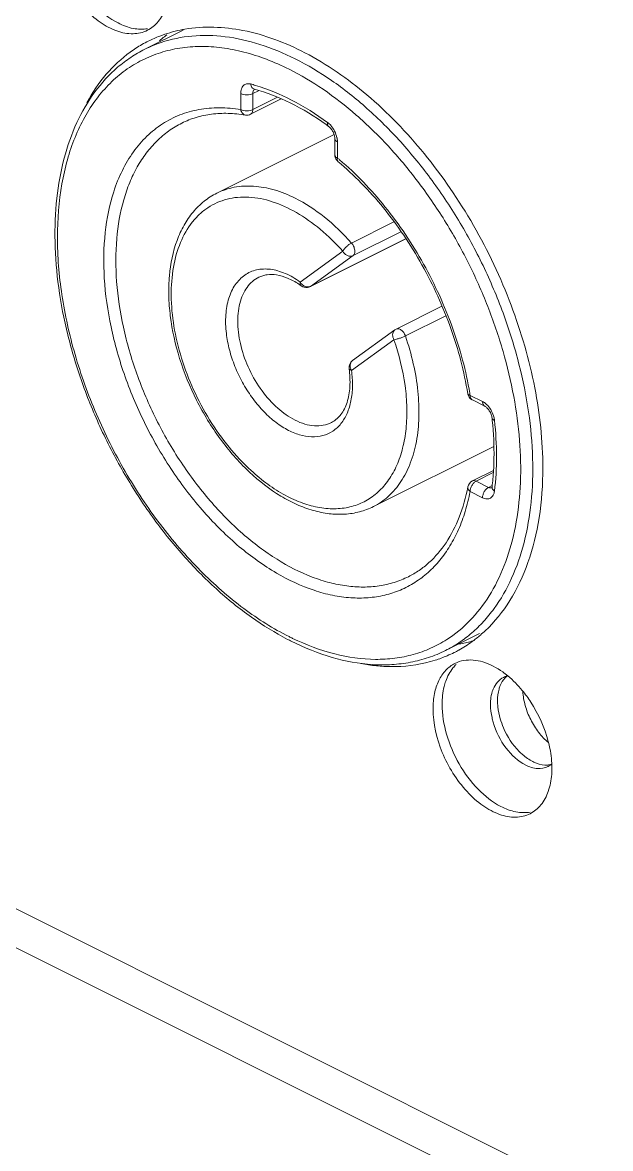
# Model space of a CAD drawing. Header units: millimetres. Extents: x 0 to 9253, y 0 to 2730.
# Drawn here: x 2685.48 to 2706.12, y 1883.83 to 1923.35 of the extents above; entities that cross this region are included whole.
import ezdxf

# ---------------------------------------------------------------- set-up
doc = ezdxf.new("R2010")
doc.units = ezdxf.units.MM
doc.layers.get('0').update_dxf_attribs({"lineweight": 13})

msp = doc.modelspace()

# ---------------------------------------------------------------- linework, layer by layer
at = {"lineweight": 9}
for p, q in [((2691.117, 1923.09), (2689.769, 1922.416)), ((2693.137, 1920.296), (2693.137, 1920.859)), ((2694.561, 1920.673), (2693.483, 1920.134)), ((2693.766, 1920.961), (2693.561, 1920.859)), ((2693.561, 1920.296), (2693.561, 1920.859)), ((2694.43, 1920.731), (2693.561, 1920.296)), ((2693.617, 1921.013), (2693.612, 1921.014)), ((2693.299, 1920.106), (2693.299, 1920.106)), ((2696.413, 1919.422), (2692.296, 1917.363)), ((2696.443, 1919.268), (2696.443, 1918.705)), ((2696.531, 1919.162), (2696.531, 1918.599)), ((2697.026, 1915.614), (2698.512, 1916.358)), ((2697.079, 1915.173), (2698.754, 1916.01)), ((2698.928, 1915.76), (2695.573, 1914.083)), ((2698.927, 1915.761), (2695.588, 1914.092)), ((2695.226, 1914.245), (2696.717, 1915.325)), ((2695.588, 1914.092), (2697.079, 1915.173)), ((2695.573, 1914.083), (2695.588, 1914.092)), ((2700.193, 1913.394), (2698.595, 1912.595)), ((2700.339, 1913.061), (2698.918, 1912.351)), ((2698.553, 1912.57), (2697.062, 1911.489)), ((2698.517, 1912.221), (2697.026, 1911.14)), ((2701.107, 1910.323), (2701.107, 1910.324)), ((2701.191, 1910.266), (2701.626, 1910.049)), ((2701.269, 1910.104), (2701.704, 1909.886)), ((2702.021, 1908.474), (2697.796, 1906.361)), ((2701.269, 1907.263), (2702.006, 1907.631)), ((2701.404, 1907.254), (2702, 1907.553)), ((2701.838, 1907.037), (2701.404, 1907.254)), ((2701.109, 1907.051), (2701.109, 1907.052)), ((2701.626, 1906.671), (2701.191, 1906.888)), ((2701.838, 1907.037), (2701.964, 1907.1)), ((2699.026, 1903.902), (2699.025, 1903.901)), ((2701.519, 1901.906), (2700.323, 1901.308)), ((2782.632, 1843.543), (2684.369, 1892.675)), ((2782.632, 1842.182), (2683.844, 1891.576))]:
    msp.add_line(p, q, dxfattribs=at)
for centre, radius, start, end in [((2691.958, 1918.527), 4.658, 101.6795, 110.8698), ((2691.991, 1918.376), 4.813, 99.7898, 101.6966), ((2691.909, 1918.666), 4.511, 116.558, 119.7585), ((2691.761, 1918.429), 4.457, 108.5148, 116.55), ((2691.916, 1918.651), 4.528, 110.9178, 116.5513), ((2693.489, 1919.154), 4.787, 130.5461, 131.9341), ((2693.437, 1919.216), 4.705, 128.0134, 130.5489), ((2691.927, 1918.635), 4.547, 119.7687, 125.9418), ((2691.834, 1915.063), 6.352, 73.3128, 74.9566), ((2693.691, 1920.917), 0.116, 125.8012, 128.0707), ((2693.349, 1920.402), 0.3, 260.3736, 296.5697), ((2690.127, 1911.376), 10.323, 53.8217, 54.412), ((2695.697, 1919.205), 0.807, 42.063, 44.3502), ((2696.742, 1918.705), 0.299, 179.9624, 208.2195), ((2689.795, 1910.493), 10.54, 49.7449, 50.2742), ((2693.594, 1911.787), 2.859, 54.2689, 56.4052), ((2695.556, 1914.436), 0.381, 210.1282, 224.2648), ((2695.439, 1914.351), 0.3, 234.2933, 277.7847), ((2695.438, 1914.353), 0.303, 277.8742, 296.4964), ((2695.504, 1914.261), 0.189, 291.2425, 296.5464), ((2698.664, 1912.417), 0.189, 125.993, 139.2923), ((2698.729, 1912.326), 0.301, 116.5726, 125.9246), ((2697.238, 1911.246), 0.3, 125.9311, 187.7477), ((2693.295, 1910.709), 3.68, 6.6226, 7.7594), ((2701.403, 1910.372), 0.299, 189.2146, 194.3953), ((2701.403, 1910.372), 0.3, 214.2768, 243.5153), ((2689.13, 1908.304), 12.22, 9.2402, 9.5814), ((2689.64, 1908.128), 12.392, 5.8196, 6.1941), ((2701.16, 1909.284), 0.893, 12.5933, 17.2534), ((2692.865, 1908.155), 9.162, 353.0749, 356.6993), ((2698.632, 1913.096), 7.578, 226.5323, 226.8462), ((2701.403, 1906.994), 0.3, 116.5612, 169.0602), ((2699.231, 1910.272), 9.657, 242.5723, 243.4332), ((2698.925, 1909.978), 9.148, 243.4335, 244.2952), ((2698.011, 1905.388), 4.384, 302.6095, 305.9258), ((2698.517, 1905.399), 4.669, 305.951, 310.5576), ((2698.421, 1905.512), 4.817, 310.5504, 313.2151), ((2698.608, 1905.269), 4.51, 296.5576, 298.9058), ((2698.591, 1905.299), 4.544, 298.9187, 305.9423), ((2699.943, 1906.248), 4.794, 280.5475, 281.6991), ((2699.965, 1906.145), 4.689, 281.6875, 287.0922), ((2698.605, 1905.275), 4.517, 293.2645, 296.556), ((2698.515, 1906.996), 6.255, 259.329, 264.3678), ((2702.659, 1899.764), 0.672, 104.334, 116.4463), ((2703.61, 1899.421), 1.705, 174.1601, 180.0597), ((2704.036, 1899.543), 1.884, 180.0162, 182.4458), ((2703.63, 1897.825), 0.66, 296.5164, 303.9037), ((2703.624, 1897.834), 0.67, 303.9196, 309.1157)]:
    msp.add_arc(centre, radius, start, end, dxfattribs=at)
for points, knots in [([(2689.86, 1923.081), (2689.706, 1923.004), (2689.337, 1922.921), (2688.753, 1923.038), (2688.167, 1923.359), (2687.41, 1924.041), (2686.707, 1925.179), (2686.455, 1926.242), (2686.455, 1926.762)], [0, 0, 0, 0, 0.090715, 0.191731, 0.308086, 0.439288, 0.725544, 1, 1, 1, 1]), ([(2689.867, 1923.138), (2689.702, 1923.108), (2689.336, 1923.122), (2688.686, 1923.37), (2687.977, 1923.936), (2687.331, 1924.814), (2686.893, 1925.835), (2686.773, 1926.568), (2686.773, 1926.921)], [0, 0, 0, 0, 0.093547, 0.199568, 0.384098, 0.59109, 0.802817, 1, 1, 1, 1]), ([(2690.501, 1923.866), (2690.442, 1923.695), (2690.281, 1923.382), (2690.006, 1923.154), (2689.86, 1923.081)], [0, 0, 0, 0, 0.524962, 1, 1, 1, 1]), ([(2691.173, 1923.119), (2691.844, 1923.235), (2693.334, 1923.175), (2695.533, 1922.332), (2697.689, 1920.828), (2699.679, 1918.761), (2701.383, 1916.26), (2702.695, 1913.485), (2703.53, 1910.613), (2703.743, 1908.665), (2703.743, 1907.725)], [0, 0, 0, 0, 0.093455, 0.199403, 0.319413, 0.451445, 0.591152, 0.73297, 0.871026, 1, 1, 1, 1]), ([(2695.046, 1922.081), (2694.645, 1922.281), (2693.845, 1922.614), (2692.62, 1922.893), (2691.442, 1922.924), (2690.694, 1922.772), (2690.346, 1922.655)], [0, 0, 0, 0, 0.276825, 0.533409, 0.772698, 1, 1, 1, 1]), ([(2689.769, 1922.416), (2689.599, 1922.331), (2689.267, 1922.139), (2688.648, 1921.669), (2687.966, 1920.924), (2687.337, 1919.833), (2686.894, 1918.566), (2686.643, 1917.154), (2686.586, 1915.628), (2686.721, 1914.019), (2687.043, 1912.363), (2687.546, 1910.696), (2688.218, 1909.055), (2689.043, 1907.477), (2690.003, 1905.998), (2691.077, 1904.651), (2692.24, 1903.466), (2693.468, 1902.469), (2694.342, 1901.929), (2694.782, 1901.7)], [0, 0, 0, 0, 0.023111, 0.046403, 0.094149, 0.144541, 0.198433, 0.256254, 0.318027, 0.383429, 0.451868, 0.52255, 0.594546, 0.666854, 0.738454, 0.808364, 0.875702, 0.939742, 1, 1, 1, 1]), ([(2694.834, 1921.715), (2694.574, 1921.845), (2694.055, 1922.075), (2693.264, 1922.329), (2692.487, 1922.482), (2691.732, 1922.53), (2691.005, 1922.475), (2690.314, 1922.314), (2689.667, 1922.05), (2689.07, 1921.686), (2688.53, 1921.225), (2688.053, 1920.672), (2687.642, 1920.034), (2687.301, 1919.317), (2687.034, 1918.528), (2686.772, 1917.364), (2686.651, 1915.769), (2686.817, 1913.753), (2687.284, 1911.663), (2688.035, 1909.578), (2689.04, 1907.574), (2690.263, 1905.727), (2691.659, 1904.106), (2693.174, 1902.771), (2694.277, 1902.075), (2694.834, 1901.797)], [0, 0, 0, 0, 0.029485, 0.057551, 0.084253, 0.109749, 0.13426, 0.15807, 0.181519, 0.204978, 0.228816, 0.25337, 0.278924, 0.305694, 0.333823, 0.363389, 0.426772, 0.49543, 0.568252, 0.643718, 0.720073, 0.795492, 0.868226, 0.936759, 1, 1, 1, 1]), ([(2687.737, 1920.539), (2687.929, 1920.894), (2688.37, 1921.55), (2688.949, 1922.092), (2689.258, 1922.316)], [0, 0, 0, 0, 0.513684, 1, 1, 1, 1]), ([(2700.323, 1901.308), (2700.489, 1901.39), (2700.811, 1901.578), (2701.26, 1901.92), (2701.671, 1902.32), (2702.174, 1902.939), (2702.697, 1903.858), (2703.128, 1905.125), (2703.369, 1906.545), (2703.416, 1908.086), (2703.268, 1909.712), (2702.929, 1911.388), (2702.408, 1913.075), (2701.716, 1914.733), (2700.869, 1916.325), (2699.887, 1917.813), (2698.793, 1919.164), (2697.611, 1920.345), (2696.369, 1921.331), (2695.489, 1921.86), (2695.046, 1922.081)], [0, 0, 0, 0, 0.022376, 0.044969, 0.067985, 0.09161, 0.141221, 0.194759, 0.252597, 0.314674, 0.380578, 0.449636, 0.520985, 0.593636, 0.666532, 0.738607, 0.808833, 0.876282, 0.940184, 1, 1, 1, 1]), ([(2700.583, 1901.838), (2700.87, 1902.046), (2701.408, 1902.545), (2702.051, 1903.48), (2702.533, 1904.59), (2702.846, 1905.851), (2702.987, 1907.235), (2702.952, 1908.714), (2702.744, 1910.257), (2702.368, 1911.832), (2701.83, 1913.404), (2701.143, 1914.942), (2700.321, 1916.411), (2699.381, 1917.781), (2698.345, 1919.023), (2697.233, 1920.11), (2696.069, 1921.018), (2695.247, 1921.509), (2694.834, 1921.715)], [0, 0, 0, 0, 0.045228, 0.092895, 0.14399, 0.199053, 0.258211, 0.321246, 0.387675, 0.456809, 0.527818, 0.599778, 0.671723, 0.742683, 0.81174, 0.878065, 0.940979, 1, 1, 1, 1]), ([(2693.137, 1920.859), (2693.137, 1920.914), (2693.149, 1921.017), (2693.212, 1921.128), (2693.284, 1921.183), (2693.368, 1921.214), (2693.438, 1921.209), (2693.482, 1921.197)], [0, 0, 0, 0, 0.29069, 0.535413, 0.647933, 0.759776, 1, 1, 1, 1]), ([(2693.482, 1921.197), (2693.486, 1921.174), (2693.496, 1921.132), (2693.525, 1921.076), (2693.566, 1921.034), (2693.599, 1921.018), (2693.617, 1921.013)], [0, 0, 0, 0, 0.28283, 0.541683, 0.777794, 1, 1, 1, 1]), ([(2693.658, 1921.147), (2694.094, 1921.016), (2694.978, 1920.648), (2695.785, 1920.138), (2696.185, 1919.845)], [0, 0, 0, 0, 0.478901, 1, 1, 1, 1]), ([(2693.137, 1920.859), (2693.167, 1920.844), (2693.238, 1920.822), (2693.349, 1920.811), (2693.46, 1920.822), (2693.53, 1920.844), (2693.561, 1920.859)], [0, 0, 0, 0, 0.235399, 0.5, 0.764601, 1, 1, 1, 1]), ([(2693.561, 1920.859), (2693.561, 1920.866), (2693.562, 1920.894), (2693.567, 1920.922), (2693.574, 1920.941)], [0, 0, 0, 0, 0.26501, 1, 1, 1, 1]), ([(2693.574, 1920.941), (2693.576, 1920.948), (2693.586, 1920.973), (2693.604, 1920.996), (2693.62, 1921.009)], [0, 0, 0, 0, 0.269367, 1, 1, 1, 1]), ([(2696.134, 1919.771), (2695.734, 1920.058), (2694.929, 1920.551), (2694.048, 1920.897), (2693.617, 1921.013)], [0, 0, 0, 0, 0.5241, 1, 1, 1, 1]), ([(2688.679, 1917.413), (2688.762, 1917.669), (2688.956, 1918.156), (2689.346, 1918.816), (2689.82, 1919.371), (2690.372, 1919.813), (2690.993, 1920.132), (2691.672, 1920.323), (2692.397, 1920.383), (2692.889, 1920.338), (2693.137, 1920.296)], [0, 0, 0, 0, 0.138078, 0.26815, 0.391743, 0.511043, 0.62874, 0.747716, 0.870743, 1, 1, 1, 1]), ([(2693.137, 1920.296), (2693.167, 1920.281), (2693.238, 1920.259), (2693.349, 1920.248), (2693.46, 1920.259), (2693.53, 1920.281), (2693.561, 1920.296)], [0, 0, 0, 0, 0.235402, 0.500006, 0.764611, 1, 1, 1, 1]), ([(2693.137, 1920.296), (2693.142, 1920.272), (2693.156, 1920.226), (2693.192, 1920.167), (2693.24, 1920.124), (2693.279, 1920.11), (2693.299, 1920.106)], [0, 0, 0, 0, 0.280952, 0.539653, 0.776624, 1, 1, 1, 1]), ([(2693.483, 1920.134), (2693.495, 1920.14), (2693.518, 1920.157), (2693.543, 1920.195), (2693.558, 1920.243), (2693.561, 1920.278), (2693.561, 1920.296)], [0, 0, 0, 0, 0.217118, 0.45032, 0.710463, 1, 1, 1, 1]), ([(2693.299, 1920.106), (2693.098, 1920.14), (2692.703, 1920.181), (2692.12, 1920.154), (2691.57, 1920.039), (2691.228, 1919.903), (2691.066, 1919.822)], [0, 0, 0, 0, 0.266614, 0.519668, 0.762508, 1, 1, 1, 1]), ([(2699.025, 1903.901), (2698.865, 1903.821), (2698.53, 1903.686), (2697.994, 1903.564), (2697.431, 1903.523), (2696.846, 1903.563), (2696.244, 1903.684), (2695.407, 1903.955), (2694.353, 1904.498), (2693.15, 1905.409), (2692.02, 1906.561), (2691.004, 1907.912), (2690.14, 1909.41), (2689.46, 1911), (2688.989, 1912.623), (2688.746, 1914.219), (2688.739, 1915.728), (2688.938, 1916.896), (2689.223, 1917.729), (2689.488, 1918.282), (2689.807, 1918.774), (2690.178, 1919.2), (2690.596, 1919.555), (2690.906, 1919.742), (2691.066, 1919.822)], [0, 0, 0, 0, 0.023456, 0.047282, 0.071817, 0.097347, 0.124087, 0.152185, 0.212632, 0.278699, 0.349562, 0.423886, 0.500017, 0.576147, 0.650468, 0.721326, 0.787386, 0.847827, 0.875922, 0.90266, 0.928186, 0.952719, 0.976544, 1, 1, 1, 1]), ([(2696.185, 1919.845), (2696.183, 1919.831), (2696.18, 1919.803), (2696.185, 1919.764), (2696.197, 1919.731), (2696.212, 1919.715), (2696.22, 1919.709)], [0, 0, 0, 0, 0.301091, 0.564025, 0.792426, 1, 1, 1, 1]), ([(2696.185, 1919.845), (2696.193, 1919.84), (2696.224, 1919.816), (2696.253, 1919.79), (2696.273, 1919.769)], [0, 0, 0, 0, 0.242214, 1, 1, 1, 1]), ([(2696.22, 1919.709), (2696.251, 1919.687), (2696.311, 1919.626), (2696.382, 1919.515), (2696.429, 1919.392), (2696.443, 1919.307), (2696.443, 1919.268)], [0, 0, 0, 0, 0.225598, 0.498032, 0.77139, 1, 1, 1, 1]), ([(2696.295, 1919.745), (2696.35, 1919.684), (2696.442, 1919.547), (2696.498, 1919.391), (2696.515, 1919.311)], [0, 0, 0, 0, 0.499513, 1, 1, 1, 1]), ([(2696.531, 1919.162), (2696.518, 1919.168), (2696.494, 1919.182), (2696.466, 1919.208), (2696.447, 1919.237), (2696.443, 1919.258), (2696.443, 1919.268)], [0, 0, 0, 0, 0.302291, 0.565549, 0.793458, 1, 1, 1, 1]), ([(2696.515, 1919.311), (2696.518, 1919.298), (2696.527, 1919.249), (2696.531, 1919.199), (2696.531, 1919.162)], [0, 0, 0, 0, 0.258721, 1, 1, 1, 1]), ([(2696.531, 1918.599), (2696.518, 1918.605), (2696.494, 1918.619), (2696.466, 1918.645), (2696.447, 1918.674), (2696.443, 1918.695), (2696.443, 1918.705)], [0, 0, 0, 0, 0.302287, 0.565552, 0.793459, 1, 1, 1, 1]), ([(2696.531, 1918.599), (2696.528, 1918.586), (2696.523, 1918.561), (2696.524, 1918.525), (2696.532, 1918.495), (2696.544, 1918.48), (2696.551, 1918.474)], [0, 0, 0, 0, 0.307996, 0.572856, 0.798445, 1, 1, 1, 1]), ([(2701.107, 1910.324), (2700.981, 1911.102), (2700.672, 1912.268), (2700.069, 1913.758), (2699.515, 1914.853), (2698.877, 1915.891), (2698.165, 1916.853), (2697.394, 1917.72), (2696.837, 1918.237), (2696.551, 1918.474)], [0, 0, 0, 0, 0.248671, 0.377219, 0.506473, 0.634864, 0.760853, 0.883008, 1, 1, 1, 1]), ([(2696.605, 1918.536), (2697.189, 1918.042), (2698.283, 1916.896), (2699.618, 1914.898), (2700.627, 1912.686), (2701.048, 1911.12), (2701.179, 1910.338)], [0, 0, 0, 0, 0.239951, 0.493933, 0.751073, 1, 1, 1, 1]), ([(2692.296, 1917.363), (2692.489, 1917.459), (2692.914, 1917.601), (2693.606, 1917.635), (2694.334, 1917.499), (2694.808, 1917.307), (2695.046, 1917.188)], [0, 0, 0, 0, 0.227111, 0.464673, 0.720775, 1, 1, 1, 1]), ([(2701.191, 1906.888), (2701.146, 1906.654), (2701.034, 1906.2), (2700.798, 1905.559), (2700.5, 1904.981), (2700.142, 1904.472), (2699.728, 1904.039), (2699.261, 1903.686), (2698.748, 1903.417), (2698.193, 1903.237), (2697.604, 1903.147), (2696.988, 1903.146), (2696.35, 1903.236), (2695.458, 1903.479), (2694.325, 1904.012), (2693.028, 1904.948), (2691.806, 1906.156), (2690.708, 1907.589), (2689.775, 1909.19), (2689.046, 1910.894), (2688.551, 1912.633), (2688.308, 1914.338), (2688.328, 1915.941), (2688.529, 1916.951), (2688.679, 1917.413)], [0, 0, 0, 0, 0.029351, 0.057236, 0.083727, 0.109012, 0.133348, 0.157059, 0.180528, 0.204155, 0.228328, 0.253389, 0.279609, 0.307182, 0.366691, 0.432114, 0.502667, 0.576962, 0.653238, 0.729548, 0.803945, 0.874656, 0.940277, 1, 1, 1, 1]), ([(2692.296, 1917.363), (2692.138, 1917.284), (2691.835, 1917.09), (2691.447, 1916.706), (2691.128, 1916.24), (2690.792, 1915.504), (2690.624, 1914.659), (2690.599, 1913.764), (2690.675, 1912.785), (2690.957, 1911.531), (2691.552, 1910.075), (2692.369, 1908.733), (2693.051, 1907.945), (2693.419, 1907.596)], [0, 0, 0, 0, 0.047598, 0.096102, 0.146391, 0.199144, 0.313497, 0.375586, 0.440647, 0.577828, 0.720576, 0.863193, 1, 1, 1, 1]), ([(2696.717, 1915.325), (2696.473, 1915.6), (2695.965, 1916.1), (2695.133, 1916.695), (2694.283, 1917.088), (2693.57, 1917.235), (2693.033, 1917.227), (2692.657, 1917.163), (2692.305, 1917.041), (2691.979, 1916.862), (2691.684, 1916.628), (2691.329, 1916.241), (2690.98, 1915.622), (2690.74, 1914.742), (2690.669, 1913.744), (2690.77, 1912.668), (2691.038, 1911.555), (2691.46, 1910.451), (2692.021, 1909.4), (2692.697, 1908.445), (2693.222, 1907.882), (2693.498, 1907.629)], [0, 0, 0, 0, 0.069911, 0.134662, 0.193491, 0.246517, 0.271278, 0.295183, 0.318583, 0.341872, 0.365455, 0.38971, 0.441327, 0.498516, 0.5617, 0.630321, 0.703134, 0.778446, 0.854327, 0.928795, 1, 1, 1, 1]), ([(2695.046, 1917.188), (2695.407, 1917.007), (2696.12, 1916.537), (2696.732, 1915.945), (2697.026, 1915.614)], [0, 0, 0, 0, 0.477032, 1, 1, 1, 1]), ([(2697.026, 1915.614), (2696.995, 1915.599), (2696.932, 1915.559), (2696.847, 1915.488), (2696.772, 1915.41), (2696.732, 1915.353), (2696.717, 1915.325)], [0, 0, 0, 0, 0.243152, 0.515259, 0.779331, 1, 1, 1, 1]), ([(2697.026, 1915.614), (2697.056, 1915.58), (2697.106, 1915.501), (2697.139, 1915.392), (2697.143, 1915.307), (2697.134, 1915.251), (2697.113, 1915.205), (2697.091, 1915.181), (2697.079, 1915.173)], [0, 0, 0, 0, 0.284603, 0.56433, 0.691586, 0.806207, 0.908109, 1, 1, 1, 1]), ([(2696.717, 1915.325), (2696.736, 1915.291), (2696.785, 1915.231), (2696.88, 1915.169), (2696.983, 1915.144), (2697.051, 1915.158), (2697.079, 1915.173)], [0, 0, 0, 0, 0.27324, 0.536166, 0.778222, 1, 1, 1, 1]), ([(2692.632, 1912.441), (2692.607, 1912.658), (2692.592, 1913.076), (2692.691, 1913.662), (2692.882, 1914.079), (2693.093, 1914.338), (2693.273, 1914.491), (2693.475, 1914.605), (2693.697, 1914.678), (2693.935, 1914.708), (2694.185, 1914.697), (2694.444, 1914.643), (2694.805, 1914.514), (2695.062, 1914.363), (2695.226, 1914.245)], [0, 0, 0, 0, 0.151186, 0.287188, 0.407833, 0.463632, 0.517402, 0.570262, 0.623437, 0.678114, 0.735307, 0.795761, 0.859971, 1, 1, 1, 1]), ([(2693.771, 1914.411), (2693.691, 1914.371), (2693.538, 1914.268), (2693.347, 1914.057), (2693.198, 1913.795), (2693.054, 1913.372), (2693.003, 1912.75), (2693.126, 1911.958), (2693.418, 1911.159), (2693.854, 1910.421), (2694.395, 1909.811), (2694.825, 1909.504), (2695.046, 1909.394)], [0, 0, 0, 0, 0.044947, 0.091579, 0.141261, 0.194875, 0.314673, 0.449627, 0.593668, 0.738685, 0.876361, 1, 1, 1, 1]), ([(2695.176, 1914.168), (2695.05, 1914.252), (2694.801, 1914.389), (2694.42, 1914.506), (2694.121, 1914.516), (2693.911, 1914.471), (2693.817, 1914.434), (2693.773, 1914.412)], [0, 0, 0, 0, 0.304825, 0.569495, 0.796524, 0.899917, 1, 1, 1, 1]), ([(2695.263, 1914.107), (2695.255, 1914.113), (2695.24, 1914.13), (2695.226, 1914.163), (2695.222, 1914.202), (2695.224, 1914.23), (2695.226, 1914.245)], [0, 0, 0, 0, 0.208218, 0.436931, 0.699659, 1, 1, 1, 1]), ([(2695.355, 1914.113), (2695.349, 1914.117), (2695.323, 1914.134), (2695.299, 1914.154), (2695.283, 1914.17)], [0, 0, 0, 0, 0.246235, 1, 1, 1, 1]), ([(2695.516, 1914.072), (2695.489, 1914.07), (2695.432, 1914.076), (2695.38, 1914.098), (2695.355, 1914.113)], [0, 0, 0, 0, 0.481574, 1, 1, 1, 1]), ([(2695.572, 1914.085), (2695.568, 1914.083), (2695.55, 1914.077), (2695.53, 1914.073), (2695.516, 1914.072)], [0, 0, 0, 0, 0.246334, 1, 1, 1, 1]), ([(2697.026, 1911.14), (2697.051, 1910.957), (2697.075, 1910.6), (2697.027, 1910.09), (2696.893, 1909.64), (2696.676, 1909.269), (2696.381, 1908.994), (2696.019, 1908.832), (2695.612, 1908.791), (2695.261, 1908.855), (2694.976, 1908.958), (2694.755, 1909.064), (2694.536, 1909.197), (2694.242, 1909.411), (2693.891, 1909.736), (2693.514, 1910.197), (2693.187, 1910.716), (2692.923, 1911.276), (2692.732, 1911.853), (2692.655, 1912.247), (2692.632, 1912.441)], [0, 0, 0, 0, 0.06814, 0.130888, 0.187814, 0.239419, 0.287301, 0.33407, 0.382681, 0.435527, 0.464034, 0.493999, 0.525418, 0.558239, 0.6276, 0.700937, 0.776657, 0.852958, 0.927987, 1, 1, 1, 1]), ([(2698.918, 1912.351), (2699.028, 1912.031), (2699.212, 1911.392), (2699.374, 1910.433), (2699.413, 1909.514), (2699.329, 1908.659), (2699.121, 1907.893), (2698.794, 1907.236), (2698.354, 1906.71), (2697.988, 1906.457), (2697.796, 1906.361)], [0, 0, 0, 0, 0.153922, 0.301784, 0.441434, 0.571354, 0.690912, 0.800648, 0.902534, 1, 1, 1, 1]), ([(2698.521, 1912.54), (2698.504, 1912.521), (2698.478, 1912.473), (2698.465, 1912.391), (2698.478, 1912.303), (2698.501, 1912.247), (2698.517, 1912.221)], [0, 0, 0, 0, 0.225478, 0.467246, 0.727039, 1, 1, 1, 1]), ([(2698.918, 1912.351), (2698.887, 1912.335), (2698.819, 1912.305), (2698.715, 1912.268), (2698.613, 1912.238), (2698.547, 1912.224), (2698.517, 1912.221)], [0, 0, 0, 0, 0.247358, 0.523338, 0.787122, 1, 1, 1, 1]), ([(2698.918, 1912.351), (2698.903, 1912.392), (2698.864, 1912.47), (2698.793, 1912.548), (2698.728, 1912.589), (2698.681, 1912.606), (2698.635, 1912.609), (2698.607, 1912.601), (2698.595, 1912.595)], [0, 0, 0, 0, 0.296531, 0.574376, 0.69779, 0.808368, 0.907635, 1, 1, 1, 1]), ([(2693.498, 1907.629), (2693.686, 1907.456), (2694.07, 1907.14), (2694.678, 1906.753), (2695.291, 1906.473), (2695.897, 1906.309), (2696.482, 1906.264), (2697.034, 1906.343), (2697.539, 1906.545), (2697.981, 1906.866), (2698.351, 1907.294), (2698.587, 1907.724), (2698.735, 1908.107), (2698.86, 1908.532), (2698.958, 1909.109), (2698.983, 1909.845), (2698.895, 1910.901), (2698.698, 1911.698), (2698.517, 1912.221)], [0, 0, 0, 0, 0.072135, 0.139936, 0.203092, 0.26167, 0.316201, 0.367733, 0.417781, 0.468128, 0.520498, 0.576267, 0.60575, 0.636367, 0.701062, 0.770339, 0.843771, 1, 1, 1, 1]), ([(2696.941, 1911.206), (2696.942, 1911.199), (2696.95, 1911.179), (2696.981, 1911.156), (2697.01, 1911.145), (2697.026, 1911.14)], [0, 0, 0, 0, 0.189725, 0.536894, 1, 1, 1, 1]), ([(2696.99, 1911.225), (2696.983, 1911.251), (2696.975, 1911.302), (2696.984, 1911.377), (2697.012, 1911.443), (2697.044, 1911.476), (2697.062, 1911.489)], [0, 0, 0, 0, 0.273255, 0.529702, 0.769821, 1, 1, 1, 1]), ([(2697.026, 1911.14), (2697.022, 1911.147), (2697.008, 1911.174), (2696.997, 1911.203), (2696.99, 1911.225)], [0, 0, 0, 0, 0.252477, 1, 1, 1, 1]), ([(2696.322, 1909.313), (2696.378, 1909.342), (2696.488, 1909.413), (2696.632, 1909.557), (2696.756, 1909.739), (2696.894, 1910.047), (2696.987, 1910.521), (2696.975, 1910.921), (2696.95, 1911.133)], [0, 0, 0, 0, 0.09301, 0.190996, 0.297653, 0.415347, 0.685787, 1, 1, 1, 1]), ([(2701.191, 1910.266), (2701.18, 1910.268), (2701.16, 1910.275), (2701.133, 1910.287), (2701.115, 1910.304), (2701.109, 1910.317), (2701.107, 1910.324)], [0, 0, 0, 0, 0.326834, 0.597553, 0.815713, 1, 1, 1, 1]), ([(2701.191, 1910.266), (2701.191, 1910.248), (2701.194, 1910.213), (2701.209, 1910.165), (2701.234, 1910.127), (2701.257, 1910.11), (2701.269, 1910.104)], [0, 0, 0, 0, 0.289559, 0.54964, 0.782835, 1, 1, 1, 1]), ([(2701.626, 1910.049), (2701.626, 1910.03), (2701.629, 1909.996), (2701.644, 1909.948), (2701.669, 1909.91), (2701.692, 1909.892), (2701.704, 1909.886)], [0, 0, 0, 0, 0.28956, 0.549639, 0.782834, 1, 1, 1, 1]), ([(2701.626, 1910.049), (2701.638, 1910.042), (2701.689, 1910.014), (2701.735, 1909.978), (2701.767, 1909.948)], [0, 0, 0, 0, 0.236185, 1, 1, 1, 1]), ([(2701.96, 1909.465), (2701.955, 1909.509), (2701.932, 1909.6), (2701.871, 1909.724), (2701.801, 1909.813), (2701.743, 1909.863), (2701.716, 1909.88), (2701.704, 1909.886)], [0, 0, 0, 0, 0.261385, 0.548682, 0.813084, 0.919878, 1, 1, 1, 1]), ([(2701.767, 1909.948), (2701.824, 1909.895), (2701.923, 1909.77), (2701.989, 1909.625), (2702.013, 1909.549)], [0, 0, 0, 0, 0.491037, 1, 1, 1, 1]), ([(2695.046, 1909.394), (2695.156, 1909.339), (2695.376, 1909.25), (2695.713, 1909.186), (2696.034, 1909.202), (2696.231, 1909.268), (2696.321, 1909.313)], [0, 0, 0, 0, 0.279174, 0.535349, 0.77288, 1, 1, 1, 1]), ([(2702.046, 1909.391), (2702.034, 1909.395), (2702.013, 1909.404), (2701.985, 1909.421), (2701.967, 1909.441), (2701.961, 1909.457), (2701.96, 1909.465)], [0, 0, 0, 0, 0.316635, 0.584057, 0.806178, 1, 1, 1, 1]), ([(2702.012, 1907.628), (2702.02, 1907.769), (2702.042, 1908.355), (2702.014, 1908.942), (2701.968, 1909.384)], [0, 0, 0, 0, 0.24216, 1, 1, 1, 1]), ([(2702.032, 1909.479), (2702.033, 1909.471), (2702.039, 1909.442), (2702.044, 1909.413), (2702.046, 1909.391)], [0, 0, 0, 0, 0.254553, 1, 1, 1, 1]), ([(2702.046, 1909.391), (2702.092, 1908.967), (2702.141, 1908.138), (2702.095, 1907.308), (2702.046, 1906.908)], [0, 0, 0, 0, 0.514228, 1, 1, 1, 1]), ([(2703.743, 1907.725), (2703.743, 1907.138), (2703.666, 1906.009), (2703.286, 1904.425), (2702.654, 1903.064), (2702.052, 1902.314), (2701.72, 1902.001)], [0, 0, 0, 0, 0.282707, 0.542767, 0.7804, 1, 1, 1, 1]), ([(2693.449, 1907.568), (2693.784, 1907.254), (2694.319, 1906.836), (2695.093, 1906.426), (2695.664, 1906.215), (2696.229, 1906.097), (2696.782, 1906.078), (2697.311, 1906.16), (2697.641, 1906.284), (2697.796, 1906.361)], [0, 0, 0, 0, 0.287461, 0.420866, 0.547156, 0.666903, 0.781215, 0.891601, 1, 1, 1, 1]), ([(2701.191, 1906.888), (2701.191, 1906.925), (2701.204, 1907), (2701.249, 1907.104), (2701.316, 1907.194), (2701.373, 1907.239), (2701.404, 1907.254)], [0, 0, 0, 0, 0.246832, 0.5118, 0.770317, 1, 1, 1, 1]), ([(2701.404, 1907.254), (2701.381, 1907.265), (2701.336, 1907.28), (2701.288, 1907.272), (2701.269, 1907.263)], [0, 0, 0, 0, 0.536299, 1, 1, 1, 1]), ([(2699.025, 1903.901), (2699.155, 1903.966), (2699.407, 1904.114), (2699.878, 1904.487), (2700.392, 1905.097), (2700.85, 1906.007), (2701.039, 1906.689), (2701.109, 1907.052)], [0, 0, 0, 0, 0.111168, 0.223943, 0.45968, 0.716798, 1, 1, 1, 1]), ([(2701.191, 1906.888), (2701.177, 1906.9), (2701.151, 1906.923), (2701.122, 1906.965), (2701.106, 1907.008), (2701.106, 1907.038), (2701.109, 1907.051)], [0, 0, 0, 0, 0.288957, 0.548926, 0.782392, 1, 1, 1, 1]), ([(2701.626, 1906.671), (2701.626, 1906.707), (2701.639, 1906.783), (2701.684, 1906.887), (2701.75, 1906.977), (2701.808, 1907.022), (2701.838, 1907.037)], [0, 0, 0, 0, 0.246823, 0.511783, 0.770296, 1, 1, 1, 1]), ([(2702.046, 1906.908), (2702.043, 1906.881), (2702.032, 1906.828), (2702.002, 1906.757), (2701.96, 1906.699), (2701.906, 1906.657), (2701.843, 1906.632), (2701.773, 1906.627), (2701.698, 1906.64), (2701.65, 1906.659), (2701.626, 1906.671)], [0, 0, 0, 0, 0.142508, 0.272893, 0.392714, 0.506039, 0.618349, 0.735387, 0.861849, 1, 1, 1, 1]), ([(2701.912, 1907.016), (2701.906, 1907.016), (2701.881, 1907.019), (2701.856, 1907.028), (2701.838, 1907.037)], [0, 0, 0, 0, 0.234722, 1, 1, 1, 1]), ([(2701.956, 1907.022), (2701.953, 1907.021), (2701.938, 1907.017), (2701.923, 1907.016), (2701.912, 1907.016)], [0, 0, 0, 0, 0.244065, 1, 1, 1, 1]), ([(2701.96, 1907.051), (2701.959, 1907.04), (2701.957, 1907.027), (2701.952, 1907.014), (2701.95, 1907.011)], [0, 0, 0, 0, 0.742375, 1, 1, 1, 1]), ([(2702.046, 1906.908), (2702.032, 1906.918), (2702.007, 1906.938), (2701.978, 1906.973), (2701.961, 1907.012), (2701.959, 1907.038), (2701.96, 1907.051)], [0, 0, 0, 0, 0.292714, 0.553516, 0.785386, 1, 1, 1, 1]), ([(2694.957, 1901.736), (2695.432, 1901.508), (2696.38, 1901.148), (2697.614, 1900.97), (2698.542, 1901.022), (2699.194, 1901.153), (2699.81, 1901.373), (2700.192, 1901.579), (2700.374, 1901.695)], [0, 0, 0, 0, 0.279284, 0.534013, 0.654223, 0.770991, 0.88573, 1, 1, 1, 1]), ([(2694.912, 1901.634), (2695.373, 1901.404), (2696.3, 1901.029), (2697.51, 1900.804), (2698.437, 1900.8), (2699.099, 1900.881), (2699.731, 1901.046), (2700.131, 1901.212), (2700.323, 1901.308)], [0, 0, 0, 0, 0.275625, 0.530509, 0.651712, 0.769686, 0.885413, 1, 1, 1, 1]), ([(2700.389, 1901.126), (2700.25, 1901.066), (2699.67, 1900.85), (2699.047, 1900.754), (2698.581, 1900.744)], [0, 0, 0, 0, 0.245549, 1, 1, 1, 1]), ([(2700.967, 1900.958), (2701.186, 1900.996), (2701.687, 1900.943), (2702.12, 1900.707), (2702.334, 1900.555)], [0, 0, 0, 0, 0.458212, 1, 1, 1, 1]), ([(2698.581, 1900.744), (2698.525, 1900.743), (2698.298, 1900.742), (2698.071, 1900.754), (2697.901, 1900.771)], [0, 0, 0, 0, 0.246663, 1, 1, 1, 1]), ([(2699.89, 1899.26), (2699.89, 1899.439), (2699.919, 1899.781), (2700.064, 1900.248), (2700.308, 1900.622), (2700.536, 1900.795), (2700.656, 1900.855)], [0, 0, 0, 0, 0.289434, 0.549661, 0.782893, 1, 1, 1, 1]), ([(2700.698, 1900.819), (2700.658, 1900.781), (2700.501, 1900.609), (2700.392, 1900.396), (2700.333, 1900.229)], [0, 0, 0, 0, 0.23677, 1, 1, 1, 1]), ([(2702.334, 1900.555), (2702.395, 1900.511), (2702.645, 1900.318), (2702.868, 1900.09), (2703.021, 1899.905)], [0, 0, 0, 0, 0.238989, 1, 1, 1, 1]), ([(2700.333, 1900.229), (2700.312, 1900.168), (2700.235, 1899.905), (2700.208, 1899.628), (2700.208, 1899.419)], [0, 0, 0, 0, 0.235186, 1, 1, 1, 1]), ([(2702.36, 1900.365), (2702.28, 1900.326), (2702.13, 1900.206), (2702.036, 1900.042), (2701.999, 1899.952)], [0, 0, 0, 0, 0.478312, 1, 1, 1, 1]), ([(2702.488, 1900.413), (2702.462, 1900.392), (2702.36, 1900.297), (2702.286, 1900.174), (2702.247, 1900.076)], [0, 0, 0, 0, 0.237875, 1, 1, 1, 1]), ([(2701.999, 1899.952), (2701.988, 1899.925), (2701.947, 1899.809), (2701.923, 1899.687), (2701.914, 1899.594)], [0, 0, 0, 0, 0.237679, 1, 1, 1, 1]), ([(2702.247, 1900.076), (2702.231, 1900.037), (2702.173, 1899.865), (2702.152, 1899.682), (2702.152, 1899.543)], [0, 0, 0, 0, 0.233286, 1, 1, 1, 1]), ([(2703.021, 1899.905), (2703.128, 1899.776), (2703.527, 1899.231), (2703.809, 1898.6), (2703.936, 1898.109)], [0, 0, 0, 0, 0.247861, 1, 1, 1, 1]), ([(2703.939, 1898.075), (2703.812, 1898.182), (2703.577, 1898.435), (2703.302, 1898.877), (2703.112, 1899.363), (2703.05, 1899.703), (2703.04, 1899.869)], [0, 0, 0, 0, 0.242654, 0.499841, 0.757083, 1, 1, 1, 1]), ([(2703.302, 1895.635), (2703.137, 1895.606), (2702.771, 1895.62), (2702.121, 1895.868), (2701.412, 1896.434), (2700.766, 1897.311), (2700.329, 1898.333), (2700.208, 1899.066), (2700.208, 1899.419)], [0, 0, 0, 0, 0.093547, 0.199568, 0.384098, 0.59109, 0.802817, 1, 1, 1, 1]), ([(2701.999, 1898.792), (2701.984, 1898.845), (2701.932, 1899.05), (2701.905, 1899.262), (2701.905, 1899.419)], [0, 0, 0, 0, 0.261171, 1, 1, 1, 1]), ([(2702.154, 1899.463), (2702.156, 1899.418), (2702.17, 1899.234), (2702.208, 1899.051), (2702.247, 1898.916)], [0, 0, 0, 0, 0.240133, 1, 1, 1, 1]), ([(2703.295, 1895.578), (2703.141, 1895.502), (2702.772, 1895.419), (2702.188, 1895.535), (2701.602, 1895.857), (2700.845, 1896.539), (2700.142, 1897.677), (2699.89, 1898.74), (2699.89, 1899.26)], [0, 0, 0, 0, 0.090715, 0.191731, 0.308086, 0.439288, 0.725544, 1, 1, 1, 1]), ([(2702.247, 1898.916), (2702.278, 1898.807), (2702.43, 1898.386), (2702.681, 1897.998), (2702.916, 1897.761)], [0, 0, 0, 0, 0.252654, 1, 1, 1, 1]), ([(2703.142, 1897.285), (2702.87, 1897.421), (2702.386, 1897.88), (2702.093, 1898.466), (2701.999, 1898.792)], [0, 0, 0, 0, 0.473032, 1, 1, 1, 1]), ([(2702.916, 1897.761), (2702.953, 1897.724), (2703.097, 1897.589), (2703.26, 1897.473), (2703.39, 1897.408)], [0, 0, 0, 0, 0.265011, 1, 1, 1, 1]), ([(2703.936, 1898.109), (2703.957, 1898.03), (2704.027, 1897.723), (2704.062, 1897.407), (2704.062, 1897.174)], [0, 0, 0, 0, 0.26036, 1, 1, 1, 1]), ([(2703.39, 1897.408), (2703.434, 1897.387), (2703.598, 1897.315), (2703.782, 1897.28), (2703.913, 1897.289)], [0, 0, 0, 0, 0.271907, 1, 1, 1, 1]), ([(2703.925, 1897.235), (2703.813, 1897.18), (2703.534, 1897.133), (2703.271, 1897.22), (2703.142, 1897.285)], [0, 0, 0, 0, 0.463706, 1, 1, 1, 1]), ([(2704.062, 1897.174), (2704.062, 1897.101), (2704.052, 1896.828), (2704.002, 1896.554), (2703.936, 1896.364)], [0, 0, 0, 0, 0.265124, 1, 1, 1, 1]), ([(2703.936, 1896.364), (2703.877, 1896.193), (2703.716, 1895.88), (2703.441, 1895.652), (2703.295, 1895.578)], [0, 0, 0, 0, 0.524962, 1, 1, 1, 1])]:
    msp.add_open_spline(points, degree=3, knots=knots, dxfattribs=at)
for points in [[(2696.479, 1918.563), (2696.497, 1918.529), (2696.522, 1918.499), (2696.551, 1918.474)], [(2701.156, 1910.203), (2701.136, 1910.231), (2701.122, 1910.264), (2701.113, 1910.297)], [(2700.656, 1900.855), (2700.754, 1900.904), (2700.86, 1900.939), (2700.967, 1900.958)], [(2703.913, 1897.289), (2703.958, 1897.292), (2704.004, 1897.3), (2704.048, 1897.312)]]:
    msp.add_open_spline(points, degree=3, dxfattribs=at)

doc.saveas('drawing.dxf')
